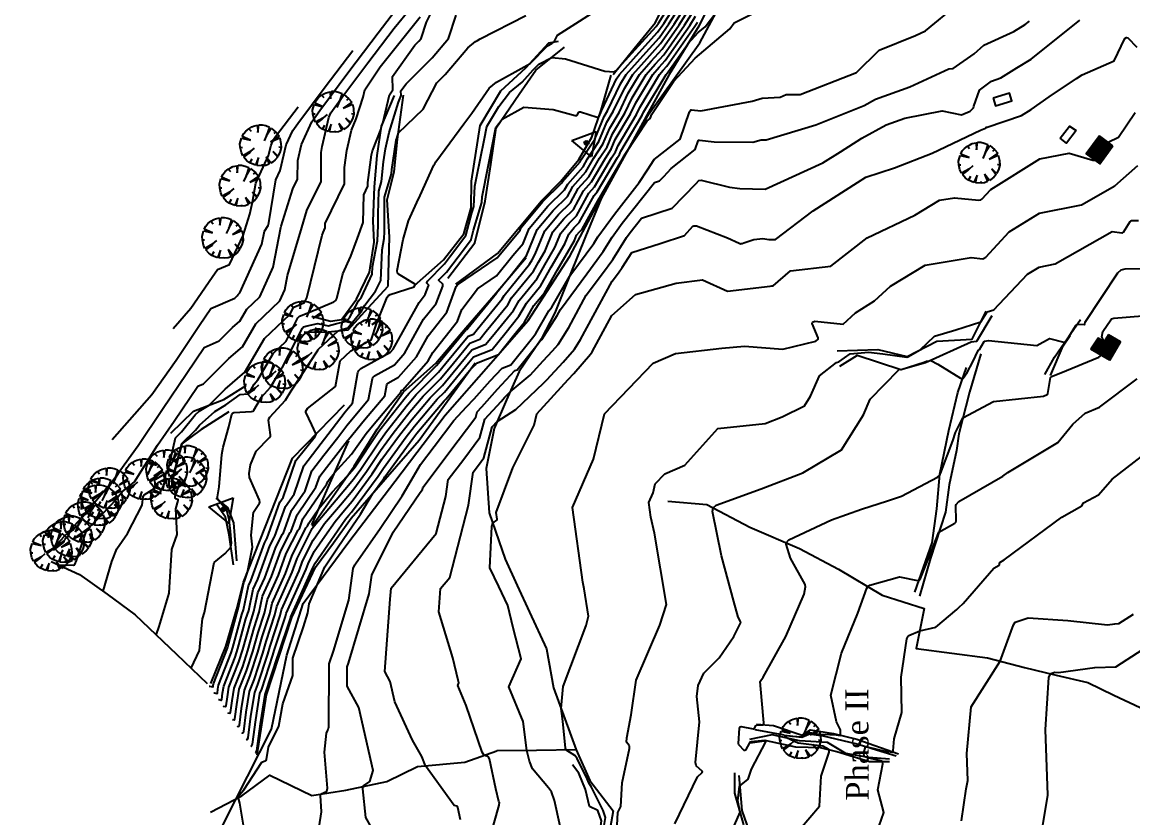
# Model space of a CAD drawing. Extents: x 15746 to 36625, y 87803 to 171760.
# Drawn here: x 19244.6 to 19730.7, y 88480.4 to 88828.5 of the extents above; entities that cross this region are included whole.
import ezdxf

# ---------------------------------------------------------------- set-up
doc = ezdxf.new("R2010")
doc.units = 0
doc.header["$LTSCALE"] = 5
doc.header["$MEASUREMENT"] = 0
doc.linetypes.add('A_CONTINUOUS_LINE', pattern=[0])
for name, color, linetype in [('BOUNDARY', 7, 'FENCELINE2'), ('CONTOUR', 254, 'Continuous'), ('EXISTING BUILDING', 21, 'Continuous'), ('RELIEF', 255, 'Continuous'), ('STREAM & RIVER FRONT', 161, 'Continuous'), ('SURVEY', 7, 'A_CONTINUOUS_LINE'), ('text', 7, 'Continuous'), ('TREES & VEGETN', 72, 'Continuous')]:
    doc.layers.add(name, color=color, linetype=linetype)
doc.styles.get("Standard").update_dxf_attribs({"font": 'TIMES.TTF', "height": 3})
doc.linetypes.add('FENCELINE2', pattern='A,0.25,-0.1,[132,ltypeshp.shx,S=0.1,R=0,X=-0.1,Y=0],-0.1,1', length=1.45)
pattern_1 = [(95.3223326, (76323.2345, 17837.62064), (-0.6223053866, -0.0579741825), [])]

# ---------------------------------------------------------------- blocks, each defined once
blk = doc.blocks.new('S076')
at = {"color": 0}
for p, q in [((-0.43, 0.25), (-0.37, 0.33)), ((-0.37, 0.33), (-0.25, 0.2)), ((-0.35, 0.36), (-0.29, 0.41)), ((-0.25, 0.2), (-0.35, 0.36)), ((-0.29, 0.41), (-0.21, 0.45)), ((-0.21, 0.45), (-0.12, 0.48)), ((-0.12, 0.48), (-0.04, 0.28)), ((-0.04, 0.28), (-0.07, 0.49)), ((-0.07, 0.49), (0.08, 0.49)), ((-0.04, 0.28), (0, 0.14)), ((0.07, 0.43), (0.08, 0.49)), ((0.08, 0.49), (0.2, 0.47)), ((0.2, 0.47), (0.13, 0.22)), ((0.13, 0.22), (0.24, 0.44)), ((0.24, 0.44), (0.32, 0.38)), ((0.32, 0.38), (0.35, 0.35)), ((0.35, 0.35), (0.42, 0.28)), ((0.42, 0.28), (0.37, 0.25)), ((0.42, 0.28), (0.47, 0.17)), ((-0.5, 0.04), (-0.48, 0.13)), ((-0.5, -0.04), (-0.5, 0.04)), ((-0.48, 0.13), (-0.45, 0.21)), ((-0.48, 0.13), (-0.4, 0.12)), ((-0.45, 0.21), (-0.43, 0.25)), ((0.49, 0.07), (0.33, 0.08)), ((0.33, 0.08), (0.5, 0.05)), ((0.47, 0.17), (0.49, 0.07)), ((0.5, 0.05), (0.5, -0.04)), ((-0.48, -0.12), (-0.5, -0.04)), ((-0.27, -0.06), (-0.48, -0.12)), ((-0.47, -0.16), (-0.27, -0.06)), ((-0.41, -0.29), (-0.47, -0.16)), ((-0.09, -0.26), (-0.17, -0.47)), ((-0.09, -0.26), (-0.07, -0.14)), ((-0.09, -0.32), (-0.09, -0.26)), ((0.24, -0.43), (0.15, -0.26)), ((0.15, -0.26), (0.21, -0.45)), ((0.47, -0.17), (0.28, -0.13)), ((0.28, -0.13), (0.45, -0.22)), ((0.45, -0.22), (0.41, -0.29)), ((0.48, -0.13), (0.47, -0.17)), ((0.5, -0.04), (0.48, -0.13)), ((-0.35, -0.35), (-0.41, -0.29)), ((-0.35, -0.35), (-0.31, -0.32)), ((-0.25, -0.43), (-0.35, -0.35)), ((-0.17, -0.47), (-0.25, -0.43)), ((-0.13, -0.48), (-0.09, -0.32)), ((-0.02, -0.5), (-0.13, -0.48)), ((0.07, -0.49), (-0.02, -0.5)), ((0.07, -0.49), (0.05, -0.38)), ((0.21, -0.45), (0.07, -0.49)), ((0.35, -0.35), (0.24, -0.43)), ((0.35, -0.35), (0.33, -0.32)), ((0.41, -0.29), (0.35, -0.35))]:
    blk.add_line(p, q, dxfattribs=at)
blk = doc.blocks.new('S022')
at = {"color": 0}
for p, q in [((-0.498, -0.286), (0.002, 0.584)), ((0.002, 0.584), (0.502, -0.286)), ((-0.078, 0.004), (0.062, 0.064)), ((-0.078, 0.004), (-0.068, 0.034)), ((-0.068, -0.026), (-0.078, 0.004)), ((0.082, 0.004), (-0.078, 0.004)), ((0.062, -0.056), (-0.078, 0.004)), ((-0.068, 0.034), (-0.058, 0.064)), ((0.002, 0.084), (-0.058, -0.056)), ((-0.058, 0.064), (-0.028, 0.074)), ((0.002, -0.076), (-0.058, 0.064)), ((-0.058, 0.064), (0.062, 0.064)), ((-0.058, -0.056), (-0.058, 0.064)), ((-0.058, 0.064), (0.082, 0.004)), ((0.082, 0.004), (-0.058, -0.056)), ((-0.028, 0.074), (0.002, 0.084)), ((0.002, 0.084), (0.032, 0.074)), ((0.002, -0.076), (0.002, 0.084)), ((0.062, -0.056), (0.002, 0.084)), ((0.062, 0.064), (0.002, -0.076)), ((0.032, 0.074), (0.062, 0.064)), ((0.062, 0.064), (0.072, 0.034)), ((0.062, 0.064), (0.062, -0.056)), ((0.072, 0.034), (0.082, 0.004)), ((0.082, 0.004), (0.072, -0.026)), ((0.502, -0.286), (-0.498, -0.286)), ((-0.058, -0.056), (-0.068, -0.026)), ((-0.028, -0.066), (-0.058, -0.056)), ((-0.058, -0.056), (0.062, -0.056)), ((0.002, -0.076), (-0.028, -0.066)), ((0.032, -0.066), (0.002, -0.076)), ((0.062, -0.056), (0.032, -0.066)), ((0.072, -0.026), (0.062, -0.056))]:
    blk.add_line(p, q, dxfattribs=at)

msp = doc.modelspace()

# ---------------------------------------------------------------- hatches: boundary and pattern name
at = {"layer": 'EXISTING BUILDING'}
h = msp.add_hatch(dxfattribs=at)
h.set_pattern_fill('ANSI31', color=256, scale=5, angle=50.32233, style=0)
h.set_pattern_definition(pattern_1)
h.paths.add_polyline_path([(19716.15, 88778.737), (19710.362, 88770.953), (19716.279, 88766.553), (19722.067, 88774.337)])
h = msp.add_hatch(dxfattribs=at)
h.set_pattern_fill('ANSI31', color=256, scale=5, angle=50.32233, style=0)
h.set_pattern_definition(pattern_1)
h.paths.add_polyline_path([(19720.101, 88691.77), (19718.228, 88688.637), (19715.524, 88690.254), (19712.438, 88685.501), (19720.658, 88680.6), (19725.421, 88688.588)])

# ---------------------------------------------------------------- linework, layer by layer
at = {"layer": 'BOUNDARY'}
msp.add_lwpolyline([(19318.49, 88449.409), (19337.936, 88488.114), (19353.662, 88519.134), (19360.508, 88551.513), (19367.537, 88574.106), (19387.643, 88601.111), (19407.693, 88627.485), (19429.801, 88656.62), (19449.683, 88679.344), (19466.095, 88697.928), (19484.341, 88726.138), (19499.233, 88754.034), (19519.088, 88788.514), (19541.157, 88819.48), (19558.481, 88851.551)], dxfattribs=at)
at = {"layer": 'CONTOUR', "color": 33}
for points in [[(19330.526, 88532.183), (19330.614, 88532.123), (19331.753, 88531.903), (19331.857, 88531.925), (19331.985, 88532.129), (19332.348, 88534.967), (19332.841, 88538.029), (19337.796, 88550.621), (19339.057, 88554.427), (19342.564, 88567.411), (19343.77, 88571.05), (19345.755, 88580.37), (19347.73, 88584.741), (19353.062, 88599.449), (19355.015, 88603.318), (19355.25, 88603.565), (19359.93, 88616.641), (19363.621, 88622.027), (19367.903, 88634.433), (19375.458, 88644.303), (19378.446, 88648.097), (19386.029, 88658.047), (19387.429, 88659.76), (19389.185, 88661.836), (19391.595, 88675.183), (19392.023, 88676.171), (19392.891, 88676.957), (19405.793, 88684.116), (19406.996, 88685.487), (19418.328, 88705.857), (19421.047, 88709.329), (19422.528, 88713.104), (19422.555, 88713.429), (19422.511, 88713.52), (19421.699, 88714.346), (19421.663, 88714.443), (19421.993, 88715.257), (19429.443, 88722.739), (19432.134, 88726.243), (19438.746, 88735.236), (19441.414, 88745.026), (19442.253, 88747.785), (19442.794, 88756.677), (19443.649, 88761.054), (19446.761, 88776.895), (19447.927, 88782.86), (19453.297, 88791.562), (19457.985, 88797.705), (19463.495, 88802.314), (19468.315, 88807.71), (19470.731, 88810.156), (19476.389, 88812.991), (19482.452, 88812.403), (19499.603, 88807.038), (19503.726, 88806.792), (19504.471, 88807.155), (19512.955, 88816.525), (19522.057, 88826.576), (19523.133, 88828.108), (19534.427, 88846.057)], [(19257.336, 88597.289), (19271.218, 88612.247), (19284.218, 88627.977), (19295.44, 88643.337), (19306.063, 88659.111), (19316.644, 88674.914), (19324.327, 88686.229), (19330.862, 88689.023), (19336.732, 88694.909), (19339.879, 88697.62), (19342.986, 88702.936), (19348.585, 88708.27), (19354.533, 88721.38), (19357.836, 88738.618), (19358.028, 88739.267), (19363.131, 88755.566), (19365.161, 88759.758), (19365.229, 88767.999), (19366.908, 88775.049), (19371.402, 88784.937), (19374.882, 88789.805), (19387.549, 88806.901), (19400.36, 88823.889), (19413.315, 88840.769)], [(19332.558, 88529.273), (19332.635, 88529.221), (19333.638, 88529.027), (19333.729, 88529.046), (19333.908, 88529.331), (19334.413, 88533.291), (19335.103, 88537.563), (19339.459, 88548.635), (19341.243, 88554.023), (19344.326, 88565.432), (19346.064, 88570.68), (19347.808, 88578.868), (19350.745, 88585.368), (19355.44, 88598.319), (19358.456, 88604.292), (19358.816, 88604.672), (19362.45, 88614.821), (19368.409, 88623.516), (19371.384, 88632.142), (19376.638, 88639.003), (19382.753, 88646.768), (19386.718, 88651.969), (19390.945, 88657.146), (19396.248, 88663.415), (19397.894, 88672.526), (19398.186, 88673.201), (19398.778, 88673.738), (19407.586, 88678.626), (19412.115, 88683.781), (19420.337, 88698.562), (19425.746, 88705.467), (19428.693, 88712.977), (19428.747, 88713.624), (19428.659, 88713.804), (19427.044, 88715.446), (19426.972, 88715.641), (19427.111, 88715.985), (19430.263, 88719.15), (19438.236, 88729.532), (19441.064, 88733.379), (19442.205, 88737.566), (19445.843, 88749.532), (19445.996, 88752.035), (19448.594, 88765.32), (19449.162, 88768.213), (19451.927, 88782.357), (19452.207, 88782.811), (19454.696, 88786.072), (19464.251, 88791.333), (19477.029, 88790.228), (19486.591, 88787.603), (19487.399, 88787.664), (19487.504, 88787.755), (19488.242, 88789.149), (19488.348, 88789.24), (19489.024, 88789.285), (19496.312, 88786.938), (19496.994, 88787.008), (19497.151, 88787.175), (19498.153, 88789.753), (19498.292, 88789.987), (19504.818, 88803.641), (19505.995, 88805.622), (19514.705, 88815.24), (19522.73, 88824.102), (19525.412, 88827.925), (19535.25, 88843.558)], [(19334.59, 88526.364), (19334.657, 88526.319), (19335.522, 88526.15), (19335.601, 88526.167), (19335.831, 88526.532), (19336.48, 88531.616), (19337.364, 88537.097), (19341.123, 88546.648), (19343.43, 88553.619), (19346.087, 88563.455), (19348.358, 88570.31), (19349.861, 88577.365), (19353.761, 88585.995), (19357.819, 88597.19), (19361.896, 88605.265), (19362.384, 88605.78), (19364.97, 88613.002), (19373.195, 88625.005), (19374.867, 88629.849), (19377.817, 88633.705), (19387.061, 88645.44), (19387.406, 88645.892), (19394.461, 88654.53), (19403.312, 88664.994), (19404.193, 88669.87), (19404.349, 88670.231), (19404.666, 88670.518), (19409.379, 88673.134), (19417.233, 88682.075), (19422.345, 88691.266), (19430.444, 88701.606), (19434.606, 88712.916), (19435.16, 88713.644), (19452.547, 88725.421), (19453.907, 88727.124), (19462.547, 88737.456), (19463.066, 88738.713), (19472.421, 88749.907), (19480.742, 88758.025), (19481.07, 88758.627), (19488.855, 88767.467), (19489.474, 88768.519), (19495.198, 88777.35), (19499.369, 88787.227), (19500.815, 88789.675), (19506.498, 88801.565), (19508.913, 88805.628), (19516.453, 88813.955), (19523.401, 88821.627), (19527.691, 88827.741), (19536.072, 88841.06)], [(19303.423, 88560.291), (19303.45, 88560.678), (19304.57, 88564.131), (19308.893, 88578.606), (19309.153, 88581.194), (19310.049, 88597.74), (19312.453, 88604.315), (19311.916, 88615.553), (19312.939, 88619.279), (19312.898, 88619.597), (19312.821, 88619.662), (19311.754, 88619.965), (19311.676, 88620.024), (19311.618, 88620.213), (19311.709, 88622.632), (19310.221, 88626.53), (19310.12, 88627.776), (19310.142, 88627.874), (19310.148, 88627.881), (19310.246, 88627.938), (19314.458, 88643.956), (19314.491, 88644.103), (19320.46, 88649.978), (19322.213, 88652.155), (19328.926, 88658.159), (19333.805, 88661.108), (19340.035, 88665.575), (19343.386, 88665.846), (19343.64, 88665.934), (19343.895, 88666.195), (19346.181, 88670.166), (19347.738, 88671.981), (19354.516, 88683.579), (19360.108, 88688.906), (19365.3, 88699.134), (19365.95, 88699.875), (19369.307, 88701.214), (19381.087, 88706.138), (19381.903, 88706.744), (19382.316, 88707.534), (19384.965, 88718.424), (19388.394, 88726.15), (19391.354, 88734.024), (19393.792, 88740.861), (19394.099, 88752.95), (19395.941, 88756.755), (19395.954, 88758.322), (19397.502, 88770.522), (19397.897, 88772.19), (19401.708, 88781.883), (19401.938, 88782.922), (19402.024, 88783.198), (19402.415, 88784.257), (19405.402, 88796.782), (19406.796, 88798.882), (19406.625, 88804.709), (19416.527, 88818.45), (19418.218, 88820.144), (19419.305, 88821.417), (19421.563, 88828.462), (19427.155, 88839.697)], [(19328.495, 88535.092), (19328.593, 88535.026), (19329.868, 88534.778), (19329.984, 88534.803), (19330.062, 88534.927), (19330.281, 88536.644), (19330.579, 88538.495), (19336.134, 88552.608), (19336.87, 88554.831), (19340.803, 88569.388), (19341.475, 88571.419), (19343.702, 88581.873), (19344.715, 88584.114), (19350.684, 88600.58), (19351.576, 88602.345), (19351.682, 88602.458), (19357.411, 88618.461), (19358.835, 88620.538), (19364.421, 88636.725), (19372.821, 88647.229), (19373.228, 88648.231), (19373.177, 88648.567), (19371.382, 88652.393), (19368.794, 88657.842), (19368.748, 88658.333), (19369.427, 88659.429), (19381.815, 88669.168), (19383.835, 88680.294), (19388.476, 88684.669), (19397.497, 88689.694), (19397.534, 88689.7), (19397.537, 88689.701), (19397.54, 88689.71), (19397.549, 88689.825), (19399.687, 88696.525), (19404.317, 88708.112), (19404.882, 88708.924), (19405.631, 88709.375), (19416.109, 88712.776), (19416.318, 88713.153), (19416.348, 88713.191), (19416.364, 88713.231), (19416.364, 88713.235), (19416.363, 88713.236), (19416.355, 88713.245), (19416.355, 88713.246), (19416.364, 88713.269), (19416.563, 88713.459), (19416.574, 88713.48), (19416.57, 88713.519), (19416.383, 88713.972), (19409.368, 88718.182), (19408.934, 88718.683), (19408.788, 88719.796), (19411.337, 88733.418), (19413.632, 88741.519), (19417.405, 88749.58), (19418.804, 88752.598), (19424.85, 88766.01), (19425.277, 88766.592), (19425.695, 88767.364), (19437.983, 88784.051), (19441.36, 88788.673), (19449.049, 88799.633), (19452.174, 88802.265), (19464.377, 88808.9), (19466.912, 88810.468), (19474.57, 88818.218), (19476.44, 88819.155), (19477.444, 88819.887), (19478.869, 88822.764), (19500.297, 88836.384)], [(19336.621, 88523.454), (19336.678, 88523.416), (19337.407, 88523.274), (19337.474, 88523.288), (19337.754, 88523.734), (19338.546, 88529.939), (19339.625, 88536.631), (19342.786, 88544.662), (19345.617, 88553.214), (19347.849, 88561.477), (19350.653, 88569.941), (19351.913, 88575.861), (19356.776, 88586.622), (19360.197, 88596.06), (19365.336, 88606.237), (19365.951, 88606.886), (19367.49, 88611.182), (19377.982, 88626.493), (19378.349, 88627.558), (19378.997, 88628.404), (19381.261, 88631.279), (19388.76, 88639.55), (19395.205, 88648.522), (19397.977, 88651.917), (19410.376, 88666.574), (19410.492, 88667.214), (19410.513, 88667.261), (19410.554, 88667.299), (19411.173, 88667.643), (19422.351, 88680.369), (19424.355, 88683.97), (19435.143, 88697.745), (19436.978, 88702.731), (19443.899, 88711.827), (19452.287, 88717.509), (19459.367, 88726.373), (19463.845, 88731.729), (19466.526, 88738.221), (19474.732, 88748.04), (19482.03, 88755.16), (19483.384, 88757.636), (19490.105, 88765.27), (19492.098, 88768.655), (19497.008, 88776.23), (19500.585, 88784.702), (19503.339, 88789.363), (19508.179, 88799.488), (19511.831, 88805.634), (19518.203, 88812.67), (19524.073, 88819.152), (19529.972, 88827.558), (19536.895, 88838.56)], [(19338.654, 88520.545), (19338.699, 88520.514), (19339.292, 88520.398), (19339.346, 88520.409), (19339.677, 88520.936), (19340.613, 88528.264), (19341.886, 88536.165), (19344.449, 88542.676), (19347.804, 88552.81), (19349.611, 88559.5), (19352.946, 88569.572), (19353.966, 88574.358), (19359.792, 88587.249), (19362.576, 88594.93), (19368.776, 88607.21), (19369.519, 88607.993), (19370.009, 88609.363), (19374.399, 88615.77), (19380.303, 88622.873), (19386.926, 88629.867), (19389.918, 88633.423), (19390.353, 88634.013), (19400.197, 88648.752), (19401.205, 88650.134), (19412.309, 88664.173), (19414.034, 88666.231), (19425.956, 88678.241), (19426.815, 88679.281), (19439.013, 88694.068), (19439.424, 88694.23), (19439.701, 88694.575), (19452.211, 88709.961), (19452.266, 88710.058), (19458.273, 88717.417), (19464.826, 88725.622), (19465.143, 88726.001), (19469.988, 88737.73), (19477.044, 88746.173), (19483.32, 88752.296), (19485.698, 88756.647), (19491.355, 88763.071), (19494.721, 88768.792), (19498.817, 88775.11), (19501.8, 88782.176), (19505.864, 88789.051), (19509.859, 88797.412), (19514.749, 88805.64), (19519.951, 88811.385), (19524.744, 88816.677), (19532.251, 88827.375), (19537.716, 88836.061)], [(19346.78, 88508.906), (19346.784, 88508.904), (19346.831, 88508.895), (19346.835, 88508.896), (19347.367, 88509.745), (19348.877, 88521.56), (19350.931, 88534.302), (19351.1, 88534.73), (19356.55, 88551.192), (19356.658, 88551.59), (19362.124, 88568.094), (19362.178, 88568.347), (19371.852, 88589.758), (19372.089, 88590.41), (19372.821, 88591.858), (19379.634, 88601.658), (19386.116, 88610.982), (19387.606, 88612.753), (19388.795, 88614.166), (19400.353, 88629.856), (19402.723, 88633.404), (19412.708, 88647.086), (19416.387, 88651.738), (19426.241, 88663.49), (19429.393, 88666.665), (19439.922, 88679.405), (19442.15, 88682.106), (19450.327, 88685.322), (19455.836, 88692.185), (19462.055, 88699.834), (19465.339, 88705.594), (19471.581, 88713.242), (19476.198, 88721.278), (19482.065, 88731.489), (19483.832, 88735.766), (19486.289, 88738.706), (19488.475, 88740.839), (19494.954, 88752.688), (19496.356, 88754.279), (19505.215, 88769.338), (19506.052, 88770.629), (19506.663, 88772.075), (19515.958, 88787.803), (19516.581, 88789.107), (19526.421, 88805.665), (19526.946, 88806.246), (19527.43, 88806.779), (19536.142, 88819.194), (19540.467, 88823.919), (19543.493, 88826.465), (19552.503, 88838.142)], [(19373.349, 88467.986), (19375.689, 88483.037), (19375.127, 88490.197), (19375.264, 88490.763), (19375.43, 88490.915), (19377.791, 88491.916), (19377.956, 88492.069), (19378.258, 88493.323), (19376.952, 88509.18), (19377.855, 88517.483), (19378.46, 88518.711), (19378.557, 88519.249), (19378.794, 88519.929), (19378.925, 88547.735), (19380.83, 88553.313), (19387.553, 88575.608), (19389.535, 88589.419), (19390.25, 88591.092), (19390.85, 88591.98), (19391.491, 88592.93), (19401.299, 88606.989), (19410.894, 88621.194), (19413.865, 88626.228), (19418.994, 88634.914), (19424.971, 88642.802), (19433.533, 88654.223), (19439.154, 88660.188), (19442.512, 88663.752), (19449.472, 88671.637), (19454.687, 88677.14), (19458.504, 88678.642), (19467.938, 88690.394), (19469.437, 88692.239), (19475.143, 88702.247), (19476.428, 88703.82), (19484.106, 88717.182), (19484.752, 88718.059), (19494.814, 88731.699), (19496.637, 88734.589), (19503.811, 88744.554), (19514.655, 88758.328), (19518.323, 88763.867), (19521.296, 88768.356), (19532.631, 88777.356), (19536.667, 88789.326), (19537.317, 88790.131), (19537.636, 88790.207), (19541.604, 88789.731), (19564.114, 88793.945), (19568.536, 88795.209), (19576.433, 88795.627), (19578.958, 88796.814), (19585.182, 88796.813), (19609.877, 88806.469), (19619.795, 88816.221), (19635.672, 88822.716), (19639.968, 88824.773), (19653.865, 88836.103)], [(19260.099, 88590.895), (19260.331, 88591.132), (19267.038, 88590.955), (19267.558, 88591.108), (19267.656, 88591.222), (19268.368, 88592.926), (19272.563, 88605.589), (19274.183, 88607.636), (19276.209, 88609.754), (19286.062, 88619.889), (19286.826, 88621.17), (19288.391, 88622.94), (19293.702, 88627.414), (19303.814, 88643.401), (19311.066, 88653.896), (19321.478, 88669.231), (19324.031, 88670.323), (19335.07, 88681.39), (19340.986, 88686.487), (19346.829, 88696.483), (19357.359, 88706.514), (19359.546, 88711.335), (19360.761, 88717.674), (19366.957, 88738.669), (19369.268, 88746.05), (19375.421, 88758.756), (19375.526, 88771.52), (19375.859, 88774.14), (19378.838, 88786.75), (19379.768, 88788.799), (19384.546, 88795.479), (19395.877, 88810.743), (19407.437, 88825.835), (19414.844, 88834.97)], [(19318.536, 88545.929), (19322.283, 88553.549), (19323.265, 88564.68), (19323.462, 88567.487), (19324.348, 88570.219), (19327.689, 88587.554), (19328.6, 88592.099), (19333.433, 88595.967), (19335.983, 88598.757), (19336.23, 88600.518), (19335.805, 88605.776), (19335.214, 88610.757), (19334.202, 88614.81), (19334.085, 88615.918), (19334.052, 88616.001), (19333.97, 88616.069), (19332.757, 88616.6), (19330.204, 88619.609), (19330.101, 88620.793), (19330.802, 88625.223), (19332.001, 88639.337), (19332.582, 88642.501), (19335.118, 88651.39), (19336.437, 88657.056), (19336.687, 88657.457), (19337.312, 88657.725), (19345.023, 88658.134), (19345.653, 88658.351), (19346.019, 88658.726), (19349.294, 88664.413), (19353.235, 88668.795), (19358.103, 88676.769), (19358.252, 88676.942), (19358.36, 88677.127), (19358.449, 88677.212), (19367.301, 88694.651), (19367.747, 88695.158), (19369.32, 88695.699), (19374.059, 88696.645), (19378.5, 88695.594), (19381.703, 88696.583), (19386.624, 88697.731), (19388.05, 88699.469), (19391.845, 88706.635), (19393.061, 88708.193), (19397.797, 88718.23), (19397.945, 88721.416), (19400.137, 88732.762), (19400.372, 88739.496), (19400.355, 88744.686), (19400.677, 88754.554), (19401.911, 88758.827), (19402.783, 88767.457), (19403.628, 88773.04), (19405.23, 88780.266), (19409.348, 88793.472), (19410.458, 88796.482), (19410.402, 88798.404), (19412.673, 88801.554), (19423.993, 88812.892), (19431.261, 88821.409), (19434.511, 88831.553)], [(19326.462, 88538.002), (19326.571, 88537.928), (19327.983, 88537.654), (19328.112, 88537.682), (19328.139, 88537.724), (19328.215, 88538.319), (19328.318, 88538.961), (19334.471, 88554.595), (19334.683, 88555.236), (19339.04, 88571.365), (19339.181, 88571.789), (19341.649, 88583.377), (19341.699, 88583.487), (19343.294, 88587.886), (19345.452, 88598.801), (19344.88, 88604.111), (19345.862, 88614.176), (19348.503, 88618.094), (19348.626, 88618.451), (19348.494, 88619.307), (19344.124, 88629.226), (19343.971, 88630.961), (19344.577, 88634.784), (19347.035, 88640.849), (19352.922, 88646.771), (19353.269, 88647.336), (19353.335, 88647.894), (19352.469, 88654.364), (19352.531, 88654.921), (19352.937, 88655.623), (19359.9, 88663.115), (19362.352, 88667.132), (19374.089, 88685.182), (19374.147, 88685.23), (19374.154, 88685.27), (19374.292, 88685.4), (19382.871, 88693.458), (19386.116, 88694.46), (19387.151, 88694.702), (19393.133, 88701.992), (19394.521, 88704.611), (19399.304, 88710.739), (19401.529, 88715.455), (19402.154, 88728.837), (19403.115, 88733.813), (19403.218, 88736.766), (19403.176, 88749.082), (19403.268, 88751.888), (19406.215, 88762.093), (19406.409, 88764.016), (19408.354, 88776.85), (19408.522, 88777.609), (19409.285, 88780.055), (19420.162, 88790.44), (19426.108, 88801.975), (19429.766, 88805.639), (19439.709, 88817.29), (19443.01, 88820.07), (19443.859, 88820.532), (19445.017, 88821.248), (19465.072, 88831.432)], [(19344.149, 88461.37), (19339.873, 88486.834), (19339.447, 88488.464), (19339.383, 88488.582), (19339.333, 88488.62), (19338.651, 88488.871), (19338.607, 88488.923), (19338.695, 88489.298), (19341.664, 88492.598), (19349.483, 88504.694), (19351.298, 88505.404), (19351.422, 88505.498), (19351.602, 88505.898), (19352.422, 88511.314), (19356.913, 88520.441), (19358.699, 88530.228), (19363.003, 88542.614), (19363.039, 88550.178), (19367.725, 88563.899), (19369.606, 88570.136), (19370.16, 88573.999), (19377.104, 88590.254), (19382.933, 88598.889), (19389.159, 88608.113), (19392.699, 88613.267), (19397.937, 88622.143), (19402.854, 88628.817), (19403.355, 88629.566), (19415.583, 88646.324), (19417.406, 88648.629), (19429.293, 88662.804), (19430.252, 88663.771), (19440.465, 88676.128), (19442.833, 88678.641), (19443.185, 88679.04), (19443.447, 88679.317), (19453.053, 88683.095), (19459.87, 88691.588), (19464.515, 88697.302), (19468.606, 88704.478), (19473.197, 88710.101), (19478.991, 88720.185), (19486.352, 88732.998), (19487.293, 88735.274), (19488.6, 88736.839), (19489.764, 88737.974), (19497.268, 88751.698), (19497.606, 88752.082), (19507.838, 88769.474), (19507.861, 88769.51), (19507.879, 88769.55), (19508.879, 88771.244), (19518.224, 88785.353), (19519.533, 88786.392), (19520.202, 88788.215), (19529.821, 88802.634), (19539.121, 88812.796), (19554.307, 88825.571), (19556.289, 88828.14), (19564.785, 88832.473)], [(19340.685, 88517.635), (19340.721, 88517.612), (19341.177, 88517.522), (19341.218, 88517.531), (19341.6, 88518.138), (19342.678, 88526.588), (19344.147, 88535.699), (19346.112, 88540.689), (19349.991, 88552.406), (19351.372, 88557.522), (19355.241, 88569.202), (19356.019, 88572.855), (19362.806, 88587.876), (19364.954, 88593.799), (19371.593, 88606.949), (19372.03, 88607.577), (19372.446, 88608.175), (19382.006, 88619.539), (19389.637, 88628.608), (19392.852, 88632.974), (19400.828, 88644.915), (19404.08, 88649.372), (19413.329, 88661.065), (19417.086, 88665.545), (19426.815, 88675.346), (19430.091, 88679.312), (19439.797, 88691.077), (19442.15, 88692.003), (19443.735, 88693.977), (19454.672, 88707.43), (19455.534, 88708.942), (19466.734, 88722.664), (19467.821, 88724.556), (19469.203, 88726.96), (19473.449, 88737.239), (19479.355, 88744.306), (19484.608, 88749.432), (19488.012, 88755.656), (19492.605, 88760.874), (19497.344, 88768.928), (19500.625, 88773.991), (19503.016, 88779.651), (19508.387, 88788.739), (19511.539, 88795.335), (19517.667, 88805.646), (19521.7, 88810.1), (19525.415, 88814.203), (19534.53, 88827.193), (19538.539, 88833.563)], [(19342.716, 88514.725), (19342.741, 88514.709), (19343.062, 88514.646), (19343.091, 88514.652), (19343.523, 88515.341), (19344.744, 88524.912), (19346.408, 88535.233), (19347.774, 88538.703), (19352.177, 88552.001), (19353.134, 88555.545), (19357.535, 88568.832), (19358.072, 88571.352), (19365.822, 88588.503), (19367.332, 88592.669), (19372.003, 88601.919), (19374.565, 88605.604), (19377.002, 88609.111), (19383.873, 88617.277), (19389.356, 88623.795), (19395.352, 88631.934), (19401.46, 88641.078), (19406.956, 88648.61), (19414.348, 88657.956), (19420.138, 88664.86), (19427.675, 88672.453), (19433.369, 88679.342), (19440.581, 88688.087), (19444.876, 88689.776), (19447.769, 88693.38), (19457.133, 88704.897), (19458.802, 88707.826), (19468.35, 88719.523), (19470.614, 88723.463), (19473.49, 88728.47), (19476.909, 88736.748), (19481.666, 88742.44), (19485.897, 88746.567), (19490.326, 88754.668), (19493.855, 88758.675), (19499.968, 88769.065), (19502.435, 88772.87), (19504.231, 88777.125), (19510.911, 88788.427), (19513.22, 88793.259), (19520.585, 88805.652), (19523.449, 88808.815), (19526.087, 88811.729), (19536.81, 88827.009), (19539.362, 88831.064)], [(19279.921, 88579.377), (19280.06, 88579.517), (19283.871, 88592.549), (19286.075, 88598.13), (19290.735, 88604.817), (19297.161, 88617.143), (19297.622, 88621.01), (19297.726, 88621.301), (19298.046, 88621.641), (19302.625, 88624.566), (19302.931, 88624.924), (19302.979, 88625.167), (19302.681, 88628.004), (19302.733, 88628.247), (19303.063, 88628.6), (19308.256, 88631.611), (19308.992, 88634.412), (19311.729, 88646.68), (19314.283, 88649.195), (19320.327, 88656.7), (19322.1, 88658.286), (19326.496, 88660.941), (19333.407, 88667.871), (19342.095, 88675.355), (19350.673, 88690.031), (19361.768, 88700.6), (19363.299, 88703.617), (19363.49, 88703.836), (19364.481, 88704.231), (19367.955, 88705.683), (19368.196, 88705.862), (19369.236, 88707.852), (19375.908, 88735.27), (19376.413, 88736.407), (19376.848, 88737.565), (19377.206, 88738.571), (19377.251, 88740.348), (19385.681, 88757.756), (19385.741, 88764.921), (19386.681, 88772.331), (19388.789, 88781.256), (19390.764, 88786.278), (19393.793, 88795.663), (19394.557, 88798.867), (19401.239, 88808.938), (19403.657, 88811.92), (19418.805, 88830.88)], [(19344.748, 88511.816), (19344.763, 88511.806), (19344.947, 88511.77), (19344.963, 88511.774), (19345.446, 88512.543), (19346.811, 88523.236), (19348.669, 88534.767), (19349.437, 88536.716), (19354.363, 88551.596), (19354.896, 88553.567), (19359.83, 88568.462), (19360.125, 88569.849), (19368.837, 88589.13), (19369.711, 88591.539), (19372.411, 88596.889), (19377.099, 88603.631), (19381.559, 88610.046), (19385.739, 88615.014), (19389.076, 88618.981), (19397.853, 88630.895), (19402.092, 88637.241), (19409.832, 88647.848), (19415.368, 88654.847), (19423.189, 88664.175), (19428.534, 88669.559), (19436.645, 88679.373), (19441.365, 88685.096), (19447.602, 88687.55), (19451.803, 88692.783), (19459.594, 88702.366), (19462.071, 88706.71), (19469.965, 88716.382), (19473.406, 88722.371), (19477.777, 88729.979), (19480.371, 88736.256), (19483.977, 88740.573), (19487.186, 88743.703), (19492.639, 88753.677), (19495.105, 88756.478), (19502.591, 88769.201), (19504.244, 88771.75), (19505.447, 88774.6), (19513.434, 88788.115), (19514.9, 88791.183), (19523.503, 88805.659), (19525.197, 88807.53), (19526.759, 88809.254), (19539.089, 88826.826), (19540.184, 88828.565)], [(19399.952, 88471.802), (19394.973, 88480.556), (19393.744, 88493.109), (19393.91, 88494.103), (19394.072, 88494.314), (19396.708, 88496.34), (19398.271, 88501.087), (19391.911, 88528.643), (19386.828, 88537.967), (19386.868, 88546.515), (19387.383, 88548.02), (19396.527, 88578.344), (19397.712, 88586.605), (19407.017, 88605.419), (19418.821, 88622.775), (19419.837, 88624.005), (19420.035, 88624.774), (19420.084, 88625.12), (19431.42, 88640.077), (19443.136, 88655.705), (19443.75, 88657.992), (19445.826, 88660.242), (19452.615, 88667.937), (19460.307, 88676.051), (19461.231, 88676.415), (19470.552, 88688.028), (19471.823, 88689.402), (19472.001, 88689.594), (19472.114, 88689.723), (19478.821, 88700.2), (19480.207, 88702.767), (19491.691, 88718.335), (19498.97, 88728.202), (19502.906, 88734.444), (19507.263, 88740.495), (19521.351, 88758.389), (19523.633, 88759.141), (19525.425, 88760.968), (19528.665, 88764.488), (19539.18, 88772.837), (19540.434, 88776.557), (19540.637, 88776.808), (19541.147, 88776.93), (19547.502, 88776.167), (19564.416, 88775.935), (19568.009, 88776.963), (19570.289, 88777.083), (19591.945, 88783.584), (19613.095, 88791.975), (19618.167, 88794.758), (19633.187, 88800.175), (19650.237, 88808.032), (19652.123, 88808.251), (19661.247, 88814.708), (19665.588, 88818.479), (19678.697, 88824.493), (19683.583, 88827.477), (19685.499, 88829.013)], [(19436.46, 88479.545), (19435.308, 88484.96), (19435.101, 88485.352), (19435.01, 88485.412), (19433.704, 88485.816), (19421.087, 88503.14), (19419.539, 88507.246), (19415.522, 88514.391), (19407.767, 88531.095), (19405.714, 88539.995), (19403.273, 88544.473), (19405.733, 88576.056), (19406.117, 88580.934), (19425.807, 88604.773), (19430.005, 88621.012), (19431.041, 88628.343), (19437.869, 88637.352), (19444.926, 88646.766), (19447.066, 88654.738), (19454.299, 88662.581), (19455.76, 88664.236), (19458.193, 88666.803), (19466.916, 88674.128), (19472.656, 88680.338), (19476.688, 88684.655), (19479.217, 88687.544), (19483.93, 88694.905), (19491.539, 88708.997), (19498.631, 88718.611), (19503.126, 88724.705), (19509.176, 88734.297), (19510.715, 88736.434), (19515.692, 88742.757), (19529.058, 88747.164), (19539.558, 88757.865), (19540.726, 88759.19), (19540.846, 88759.266), (19541.862, 88759.311), (19554.171, 88756.321), (19558.764, 88755.7), (19569.774, 88755.444), (19595.043, 88766.911), (19602.754, 88771.791), (19612.185, 88777.812), (19622.741, 88783.6), (19630.983, 88786.573), (19647.316, 88789.695), (19655.707, 88787.996), (19659.609, 88789.603), (19660.982, 88790.988), (19661.156, 88791.823), (19663.682, 88798.766), (19668.832, 88802.709), (19672.965, 88804.192), (19679.974, 88808.49), (19686.259, 88812.329), (19707.589, 88829.431)], [(19449.08, 88470.416), (19453.413, 88485.885), (19453.466, 88487.16), (19453.455, 88487.187), (19453.241, 88487.485), (19451.93, 88493.098), (19449.101, 88506.208), (19448.592, 88507.156), (19448.478, 88507.228), (19446.975, 88507.624), (19446.859, 88507.692), (19445.919, 88509.125), (19438.902, 88529.457), (19435.25, 88538.235), (19435.745, 88539.376), (19435.42, 88540.654), (19433.042, 88550.431), (19426.949, 88570.451), (19427.755, 88580.673), (19431.776, 88585.542), (19439.974, 88617.25), (19441.997, 88631.565), (19444.317, 88634.627), (19446.715, 88637.826), (19450.382, 88651.484), (19452.452, 88653.728), (19460.751, 88658.99), (19472.794, 88670.495), (19474.183, 88672.015), (19481.376, 88679.716), (19486.321, 88685.364), (19489.038, 88689.608), (19502.869, 88715.227), (19505.57, 88718.888), (19507.282, 88721.208), (19511.428, 88727.78), (19523.923, 88731.704), (19534.482, 88735.187), (19538.23, 88739.184), (19538.617, 88739.4), (19539.792, 88739.328), (19553.374, 88734.076), (19558.409, 88731.822), (19558.972, 88731.568), (19559.282, 88731.605), (19559.742, 88731.657), (19560.483, 88731.969), (19564.82, 88733.353), (19568.832, 88733.78), (19571.493, 88733.363), (19574.296, 88733.447), (19590.789, 88746.01), (19610.23, 88758.317), (19613.871, 88760.642), (19626.393, 88764.805), (19642.888, 88771.178), (19664.013, 88781.239), (19666.301, 88782.181), (19666.62, 88782.503), (19666.95, 88782.605), (19682.004, 88787.706), (19686.321, 88790.319), (19694.119, 88795.838), (19706.139, 88803.858), (19708.525, 88805.495), (19722.592, 88811.614), (19727.267, 88821.304), (19728.018, 88821.851), (19728.531, 88821.703), (19732.464, 88817.548)], [(19283.985, 88645.885), (19301.316, 88665.67), (19312.002, 88680.641), (19322.222, 88695.932), (19327.176, 88703.228), (19337.692, 88707.724), (19338.395, 88708.428), (19338.771, 88708.752), (19339.143, 88709.388), (19339.813, 88710.026), (19349.52, 88731.425), (19350.597, 88737.039), (19352.245, 88739.553), (19352.527, 88740.752), (19355.646, 88759.506), (19357.523, 88763.568), (19360.215, 88774.872), (19363.035, 88781.076), (19365.219, 88784.13), (19377.175, 88800.195), (19389.333, 88816.108)], [(19310.633, 88694.481), (19318.415, 88703.364), (19327.801, 88716.951), (19330.024, 88720.226), (19335.391, 88722.52), (19341.267, 88735.22), (19344.249, 88744.535), (19345.48, 88749.77), (19346.854, 88758.038), (19352.429, 88770.103), (19353.522, 88774.694), (19354.668, 88777.214), (19355.555, 88778.456), (19365.352, 88791.446)], [(19480.022, 88476.714), (19477.636, 88488.003), (19476.346, 88491.714), (19474.922, 88493.496), (19468.043, 88501.844), (19466.624, 88505.119), (19465.54, 88509.788), (19463.961, 88522.59), (19457.656, 88537.74), (19462.948, 88549.923), (19459.476, 88563.565), (19457.112, 88573.285), (19453.202, 88581.583), (19449.341, 88589.779), (19450.232, 88607.88), (19450.617, 88609.264), (19450.73, 88609.402), (19452.394, 88610.647), (19452.501, 88610.792), (19452.53, 88611.034), (19452.062, 88614.027), (19459.406, 88633.521), (19468.681, 88652.173), (19469.863, 88657.114), (19483.651, 88672.193), (19486.064, 88674.776), (19493.425, 88683.186), (19494.146, 88684.313), (19502.698, 88700.152), (19513.095, 88709.353), (19530.937, 88714.278), (19542.439, 88715.736), (19553.353, 88710.802), (19571.963, 88713.049), (19572.673, 88713.128), (19573.378, 88713.147), (19580.926, 88719.757), (19598.56, 88721.742), (19614.529, 88734.152), (19635.349, 88744.12), (19646.076, 88750.601), (19652.721, 88751.714), (19663.404, 88750.678), (19664.248, 88750.799), (19664.632, 88751.054), (19668.559, 88755.302), (19690.045, 88768.675), (19702.9, 88771.157), (19713.25, 88768.124), (19714.124, 88768.156), (19714.339, 88768.314), (19716.233, 88770.995), (19719.911, 88775.941), (19724.485, 88778.156), (19731.853, 88788.994)], [(19499.27, 88476.173), (19499.93, 88480.523), (19498.931, 88483.537), (19493.835, 88493.783), (19492.604, 88495.695), (19491.903, 88497.453), (19487.554, 88506.385), (19486.574, 88507.675), (19483.002, 88509.774), (19482.766, 88510.005), (19482.446, 88510.887), (19481.212, 88522.616), (19480.526, 88528.182), (19481.42, 88537.812), (19491.536, 88564.587), (19492.534, 88568.57), (19490.612, 88580.544), (19489.945, 88583.487), (19485.507, 88616.209), (19494.728, 88637.374), (19499.451, 88657.113), (19520.849, 88679.29), (19530.592, 88683.605), (19550.817, 88685.827), (19560.755, 88686.733), (19577.603, 88685.404), (19592.039, 88688.994), (19593.015, 88689.781), (19593.07, 88690.397), (19590.464, 88696.667), (19590.577, 88697.302), (19591.576, 88697.747), (19603.957, 88696.368), (19609.425, 88701.349), (19617.614, 88706.622), (19624.744, 88713.023), (19639.792, 88722.114), (19659.998, 88725.496), (19665.044, 88725.008), (19665.443, 88725.065), (19666.437, 88725.724), (19676.618, 88736.74), (19689.903, 88745.009), (19708.285, 88748.557), (19722.844, 88756.867), (19732.977, 88765.749)], [(19504.73, 88471.635), (19505.288, 88482.718), (19506.574, 88485.3), (19507.157, 88495.724), (19510.413, 88510.644), (19510.405, 88511.854), (19510.343, 88511.995), (19509.185, 88513.556), (19509.268, 88515.335), (19511.11, 88525.411), (19513.354, 88540.588), (19523.658, 88564.62), (19526.692, 88573.73), (19521.408, 88604.971), (19519.83, 88611.922), (19518.953, 88618.391), (19520.776, 88622.575), (19521.709, 88626.477), (19525.94, 88630.861), (19534.663, 88634.724), (19549.162, 88650.71), (19569.884, 88652.96), (19577.214, 88655.875), (19587.008, 88660.593), (19589.69, 88664.889), (19593.58, 88673.83), (19601.033, 88679.649), (19602.053, 88679.833), (19607.018, 88683.43), (19615.059, 88684.152), (19621.281, 88683.407), (19631.86, 88681.95), (19632.343, 88682.1), (19637.646, 88685.131), (19643.999, 88691.097), (19653.214, 88693.92), (19664.221, 88697.425), (19666.94, 88701.696), (19669.863, 88702.701), (19684.677, 88718.178), (19689.762, 88721.342), (19696.797, 88722.701), (19721.753, 88736.944), (19725.933, 88736.291), (19726.27, 88736.34), (19726.641, 88736.647), (19729.572, 88741.325), (19729.925, 88741.646), (19730.175, 88741.718), (19733.198, 88741.75)], [(19530.266, 88477.81), (19540.198, 88498.273), (19542.261, 88500.279), (19542.35, 88500.504), (19542.232, 88500.783), (19539.74, 88503.012), (19539.585, 88503.254), (19539.39, 88504.659), (19541.113, 88522.439), (19539.852, 88533.481), (19540.553, 88538.222), (19542.92, 88543.743), (19549.643, 88550.343), (19556.081, 88559.657), (19559.008, 88565.607), (19559.117, 88566.124), (19559.074, 88566.29), (19558.039, 88568.177), (19556.126, 88575.076), (19550.734, 88594.962), (19546.83, 88614.447), (19547.107, 88616.059), (19548.402, 88617.192), (19568.036, 88624.38), (19586.336, 88631.362), (19603.202, 88641.321), (19612.83, 88656.746), (19615.813, 88663.603), (19628.273, 88676.403), (19628.459, 88676.599), (19628.477, 88676.611), (19628.519, 88676.615), (19629.04, 88676.543), (19629.328, 88676.504), (19639.49, 88679.684), (19640.412, 88680.211), (19642.345, 88680.542), (19645.474, 88678.86), (19655.392, 88672.8), (19656.345, 88672.651), (19656.554, 88672.785), (19658.254, 88675.241), (19660.661, 88679.911), (19663.032, 88684.844), (19663.588, 88685.329), (19665.66, 88688.755), (19665.9, 88688.971), (19667.584, 88689.292), (19688.755, 88687.057), (19694.256, 88690.031), (19700.496, 88688.517), (19701.014, 88688.558), (19701.57, 88688.995), (19705.883, 88695.796), (19706.402, 88696.258), (19706.642, 88696.321), (19709.516, 88696.252), (19709.755, 88696.344), (19709.79, 88696.406), (19709.921, 88697.262), (19724.172, 88718.775), (19725.693, 88720.158), (19727.401, 88720.648), (19747.993, 88720.867)], [(19556.44, 88477.154), (19558.859, 88482.864), (19557.841, 88487.823), (19558.66, 88494.173), (19562.395, 88497.285), (19563.779, 88501.609), (19570.089, 88513.682), (19570.152, 88514.026), (19570.143, 88514.055), (19569.621, 88514.255), (19563.663, 88513.625), (19563.171, 88513.464), (19562.943, 88513.238), (19561.161, 88509.966), (19560.868, 88509.781), (19560.592, 88509.876), (19558.424, 88512.128), (19558.279, 88512.355), (19558.199, 88512.93), (19558.614, 88519.664), (19558.904, 88520.21), (19559.375, 88520.338), (19564.595, 88519.247), (19565.058, 88519.324), (19565.148, 88519.413), (19565.747, 88520.707), (19565.829, 88520.799), (19566.053, 88520.883), (19568.815, 88521.044), (19569.035, 88521.163), (19569.286, 88521.94), (19568.298, 88531.658), (19567.637, 88539.987), (19569.003, 88541.963), (19578.834, 88559.668), (19586.859, 88578.262), (19587.526, 88581.415), (19587.264, 88582.429), (19580.949, 88593.946), (19579.033, 88600.181), (19579.072, 88600.717), (19580.236, 88601.943), (19598.8, 88610.698), (19611.997, 88615.398), (19623.355, 88619.137), (19629.438, 88621.144), (19645.229, 88629.376), (19646.295, 88630.308), (19646.307, 88630.336), (19646.375, 88630.723), (19646.505, 88631.005), (19651.988, 88645.363), (19653.134, 88648.943), (19654.564, 88651.816), (19656.396, 88655.326), (19669.838, 88662.557), (19691.614, 88664.83), (19693.228, 88665.591), (19693.505, 88666.09), (19694.694, 88672.995), (19695.156, 88673.411), (19699.28, 88675.1), (19715.886, 88681.905), (19717.032, 88682.763), (19717.22, 88683.145), (19718.308, 88688.373), (19718.463, 88688.611), (19718.465, 88688.636), (19718.451, 88688.647), (19718.272, 88688.678), (19718.257, 88688.685), (19718.148, 88688.822), (19717.212, 88690.813), (19717.628, 88693.104), (19721.092, 88698.333), (19721.461, 88698.67), (19722.507, 88698.97), (19735.068, 88699.949)], [(19580.882, 88470.563), (19593.54, 88485.501), (19594.375, 88498.671), (19597.822, 88509.175), (19597.788, 88510.08), (19597.632, 88510.268), (19595.05, 88511.749), (19590.053, 88512.389), (19584.314, 88513.107), (19579.118, 88515.374), (19578.618, 88516.345), (19578.628, 88516.443), (19578.696, 88516.472), (19579.509, 88516.332), (19581.566, 88516.17), (19585.949, 88515.765), (19587.073, 88516.709), (19589.245, 88517.751), (19593.337, 88517.049), (19598.148, 88516.829), (19600.855, 88516.714), (19602.585, 88516.464), (19602.726, 88516.508), (19602.807, 88516.674), (19602.824, 88518.861), (19600.997, 88522.326), (19598.591, 88534.04), (19603.229, 88552.412), (19610.378, 88569.959), (19614.271, 88580.805), (19614.781, 88581.568), (19615.711, 88582.106), (19628.677, 88585.816), (19636.526, 88584.223), (19637.175, 88584.329), (19637.867, 88585.087), (19642.481, 88596.704), (19645.915, 88605.403), (19652.839, 88609.262), (19653.289, 88609.712), (19653.446, 88610.272), (19653.261, 88616.968), (19653.416, 88617.528), (19654.656, 88618.798), (19673.832, 88629.887), (19676.013, 88631.501), (19697.923, 88644.659), (19704.566, 88652.638), (19709.841, 88657.386), (19716.23, 88660.002), (19732.624, 88672.419)], [(19618.754, 88473.988), (19621.771, 88482.777), (19619.106, 88492.558), (19621.259, 88503.983), (19621.118, 88504.92), (19621.057, 88504.983), (19620.091, 88505.466), (19615.233, 88506.45), (19613.401, 88507.004), (19613.273, 88507.091), (19613.215, 88507.224), (19613.024, 88509.006), (19613.717, 88511.244), (19613.841, 88511.393), (19614.455, 88511.486), (19621.715, 88509.679), (19625.355, 88509.176), (19625.651, 88509.262), (19625.869, 88509.656), (19626.321, 88515), (19629.692, 88526.442), (19629.287, 88541.969), (19631.876, 88558.694), (19632.423, 88559.931), (19632.745, 88560.185), (19637.464, 88562.204), (19644.474, 88563.865), (19653.786, 88571.47), (19654.558, 88572.449), (19656.548, 88574.136), (19669.854, 88589.675), (19672.197, 88590.981), (19672.349, 88591.133), (19672.366, 88591.192), (19672.347, 88591.897), (19672.363, 88591.956), (19672.494, 88592.089), (19674.513, 88593.257), (19699.709, 88611.904), (19708.458, 88616.835), (19709.098, 88618.242), (19715.739, 88621.699), (19721.775, 88628.526), (19744.242, 88645.972)], [(19262.755, 88600.91), (19262.765, 88600.921), (19262.838, 88601.096), (19262.954, 88601.224), (19262.953, 88601.241), (19262.397, 88601.294), (19258.291, 88598.418), (19258.192, 88597.832), (19258.733, 88597.736), (19262.648, 88600.91), (19262.747, 88600.907), (19262.755, 88600.91)], [(19655.802, 88479.112), (19657.863, 88493.017), (19658.47, 88496.784), (19658.06, 88508.488), (19660.046, 88528.975), (19672.757, 88548.886), (19678.517, 88564.825), (19679.257, 88565.95), (19679.631, 88566.181), (19684.895, 88567.916), (19702.333, 88566.771), (19719.699, 88564.824), (19722.849, 88565.265), (19724.708, 88565.338), (19731.08, 88569.444)], [(19690.847, 88473.595), (19693.54, 88490.303), (19692.532, 88519.065), (19694.031, 88541.721), (19694.704, 88543.43), (19694.824, 88543.516), (19696.571, 88544.081), (19698.275, 88543.93), (19714.061, 88546.138), (19723.377, 88546.504), (19749.779, 88563.522)]]:
    msp.add_lwpolyline(points, dxfattribs=at)
at = {"layer": 'EXISTING BUILDING'}
for p, q in [((19722.067, 88774.337), (19716.15, 88778.737)), ((19720.658, 88680.6), (19712.438, 88685.501))]:
    msp.add_line(p, q, dxfattribs=at)
for points in [[(19677.799, 88794.022), (19676.766, 88797.428), (19669.663, 88795.264)], [(19669.663, 88795.264), (19670.7, 88791.86), (19677.799, 88794.022), (19676.766, 88797.428), (19669.663, 88795.264)], [(19699.019, 88777.716), (19703.07, 88783.04), (19705.944, 88781.103)], [(19705.944, 88781.103), (19701.777, 88775.618), (19699.019, 88777.716)], [(19716.15, 88778.737), (19710.362, 88770.953), (19716.279, 88766.553), (19722.067, 88774.337)], [(19720.101, 88691.77), (19718.228, 88688.637), (19715.524, 88690.254), (19712.438, 88685.501)], [(19720.658, 88680.6), (19725.421, 88688.588), (19720.101, 88691.77)]]:
    msp.add_lwpolyline(points, dxfattribs=at)
at = {"layer": 'RELIEF'}
msp.add_line((19578.172, 88516.611), (19565.385, 88518.874), dxfattribs=at)
for points in [[(19503.218, 88805.616), (19512.413, 88816.923), (19521.608, 88828.23), (19532.984, 88850.438), (19540.771, 88868.819), (19544.596, 88879.823), (19548.35, 88893.32), (19555.475, 88907.643), (19557.115, 88925.92), (19556.892, 88935.198), (19552.258, 88941.269), (19544.97, 88944.701)], [(19416.296, 88713.232), (19429.025, 88724.567), (19437.973, 88735.855), (19441.176, 88747.262), (19441.219, 88758.958), (19445.01, 88783.225), (19454.151, 88798.424), (19465.102, 88808.489), (19475.191, 88819.522), (19479.424, 88820.207)], [(19430.863, 88716.519), (19442.796, 88731.99), (19447.25, 88750.216), (19449.698, 88766.273), (19452.146, 88782.33), (19462.093, 88796.934), (19469.437, 88807.438), (19482.045, 88817.51)], [(19434.399, 88713.802), (19452.608, 88727.302), (19462.234, 88738.831), (19471.86, 88750.359), (19480.328, 88758.944), (19488.291, 88768.457), (19493.955, 88778.12), (19498.024, 88790.02), (19502.469, 88805.327)], [(19384.487, 88698.546), (19390.932, 88707.325), (19396.63, 88719.097), (19398.659, 88732.24), (19398.298, 88741.484), (19398.811, 88756.475), (19399.988, 88770.107), (19401.867, 88782.978), (19407.595, 88796.359)], [(19404.835, 88712.996), (19405.441, 88734.634), (19404.296, 88750.829), (19407.449, 88763.029), (19408.909, 88777.297), (19411.526, 88796.528)], [(19371.509, 88607.983), (19380.735, 88621.079), (19389.96, 88634.176), (19399.913, 88650.476), (19411.443, 88666.812), (19425.649, 88679.269), (19438.846, 88694.701), (19452.043, 88710.133), (19465.24, 88725.565)], [(19387.291, 88693.894), (19396.063, 88703.445), (19404.835, 88712.996)], [(19371.385, 88699.914), (19379.53, 88697.627), (19386.459, 88698.68)], [(19601.39, 88684.721), (19619.129, 88685.309), (19631.986, 88682.221), (19645.001, 88688.912), (19660.455, 88689.857), (19666.512, 88702.029)], [(19669.106, 88700.002), (19662.4, 88688.83), (19660.017, 88688.528), (19640.036, 88679.499), (19629.256, 88676.351), (19610.063, 88682.731), (19602.33, 88677.786)], [(19692.173, 88674.381), (19696.475, 88681.971), (19707.8, 88698.406)], [(19368.018, 88693.042), (19377.129, 88692.892), (19387.291, 88693.894)], [(19694.691, 88673.919), (19700.261, 88686.898), (19703.272, 88691.449)], [(19664.262, 88683.339), (19659.244, 88666.608), (19654.655, 88648.439), (19653.603, 88641.162), (19650.381, 88626.13), (19648.762, 88614.124), (19642.169, 88593.933), (19637.313, 88577.353)], [(19347.484, 88507.897), (19349.526, 88521.033), (19351.568, 88534.17), (19357.102, 88551.09), (19362.636, 88568.011), (19372.972, 88589.99), (19380.805, 88600.745), (19388.639, 88611.499), (19403.523, 88628.538), (19418.407, 88645.576), (19430.628, 88662.504), (19442.85, 88679.432)], [(19635.318, 88579.057), (19642.928, 88600.673), (19644.908, 88615.508), (19646.337, 88630.766), (19650.241, 88649.902), (19654.16, 88666.423), (19658.007, 88677.385)], [(19309.661, 88648.609), (19319.65, 88658.331), (19332.853, 88663.367), (19342.668, 88669.59)], [(19327.118, 88539.208), (19333.796, 88555.4), (19338.576, 88571.886), (19341.542, 88583.454), (19348.685, 88601.529), (19355.829, 88619.603), (19362.972, 88637.678), (19374.33, 88649.366), (19385.688, 88661.054)], [(19335.096, 88658.046), (19322.983, 88650.298), (19314.524, 88644.072), (19310.284, 88627.867)], [(19387.47, 88645.314), (19379.329, 88626.912), (19371.187, 88608.511)], [(19329.383, 88620.267), (19334.469, 88616.186), (19337.085, 88609.398), (19338.37, 88592.83)], [(19337.057, 88591.136), (19335.223, 88604.131), (19333.635, 88611.903), (19329.785, 88617.318)], [(19257.28, 88592.534), (19269.643, 88586.854), (19281.862, 88578.248), (19294.051, 88569.209), (19303.13, 88560.569), (19312.209, 88551.93), (19325.612, 88539.219)], [(19565.972, 88521.427), (19573.539, 88520.773), (19586.016, 88516.524), (19589.64, 88518.873), (19599.679, 88517.259), (19609.941, 88514.729), (19628.213, 88508.37)], [(19624.241, 88506), (19615.196, 88506.739), (19605.07, 88508.591), (19597.159, 88513.363), (19584.915, 88514.12), (19572.874, 88516.724), (19563.038, 88514.672)], [(19578.172, 88516.611), (19585.934, 88515.601), (19588.997, 88517.047)], [(19627.159, 88507.343), (19609.455, 88512.726), (19595.368, 88516.047), (19588.997, 88517.047)], [(19624.3, 88504.949), (19615.433, 88504.867), (19601.216, 88509.202), (19594.103, 88511.024), (19583.273, 88511.355), (19570.417, 88514.095), (19563.217, 88513.047)], [(19475.967, 88395.791), (19484.93, 88412.665), (19486.348, 88426.827), (19490.979, 88443.27), (19495.61, 88459.713), (19498.234, 88479.023), (19496.559, 88483.586), (19492.872, 88485.374), (19491.221, 88492.718), (19488.249, 88499.895), (19485.55, 88503.517)], [(19560.42, 88477.372), (19556.505, 88491.132), (19556.536, 88500.019)], [(19558.267, 88498.854), (19559.547, 88483.593), (19566.028, 88465.217), (19573.928, 88451.929), (19585.234, 88440.677), (19597.244, 88433), (19608.621, 88422.816), (19615.822, 88417.387), (19624.981, 88404.113), (19632.482, 88393.53), (19649.858, 88380.756), (19656.359, 88368.576), (19658.322, 88356.044), (19659.887, 88348.094), (19672.684, 88348.084), (19684.164, 88346.675), (19693.896, 88341.028)]]:
    msp.add_lwpolyline(points, dxfattribs=at)
at = {"layer": 'STREAM & RIVER FRONT'}
msp.add_line((19474.107, 88554.25), (19477.184, 88537.309), dxfattribs=at)
for points in [[(19569.957, 88882.059), (19558.733, 88864.045), (19549.767, 88845.367), (19540.801, 88826.688), (19527.731, 88805.668), (19517.822, 88787.573), (19507.912, 88769.478), (19498.002, 88751.383), (19491.229, 88734.715), (19484.456, 88718.047), (19477.683, 88701.379), (19471.783, 88689.824), (19462.101, 88675.704), (19456.62, 88663.222), (19451.139, 88650.74), (19447.636, 88633.224), (19449.042, 88613.829), (19456.022, 88593.601), (19461.317, 88581.982), (19466.612, 88570.363), (19474.107, 88554.25)], [(19527.193, 88618.929), (19544.324, 88617.529), (19563.141, 88607.583), (19584.781, 88598.256), (19601.967, 88589.189), (19621.034, 88577.849), (19639.476, 88571.987), (19635.877, 88554.496), (19651.506, 88552.436), (19667.135, 88550.375), (19683.282, 88546.096), (19697.171, 88542.854), (19711.06, 88539.611), (19722.499, 88534.114), (19733.938, 88528.617), (19753.529, 88527.077), (19764.295, 88520.256), (19775.061, 88513.435), (19791.321, 88506.399), (19807.582, 88499.363), (19824.008, 88499.661), (19840.433, 88499.96)], [(19477.184, 88537.309), (19482.171, 88523.685), (19487.158, 88510.06)], [(19327.003, 88482.85), (19340.679, 88490.008), (19352.972, 88499.099), (19371.378, 88490.137), (19386.324, 88492.542), (19404.271, 88496.236), (19417.635, 88502.833), (19438.322, 88504.671), (19452.31, 88509.622)], [(19487.158, 88510.06), (19469.734, 88509.841), (19452.31, 88509.622)], [(19487.158, 88510.06), (19493.06, 88496.678), (19503.233, 88483.448), (19501.157, 88470.98)]]:
    msp.add_lwpolyline(points, dxfattribs=at)

# ---------------------------------------------------------------- block references
at = {"layer": 'SURVEY', "color": 16, "xscale": 11.25, "yscale": 11.25, "zscale": 11.25, "rotation": 320.3223326313388}
for p in [(19491.57, 88775.659), (19491.57, 88775.659), (19491.57, 88775.659), (19491.57, 88775.659), (19332.719, 88615.412), (19332.719, 88615.412), (19332.719, 88615.412), (19332.719, 88615.412)]:
    msp.add_blockref('S022', p, dxfattribs=at)
at = {"layer": 'TREES & VEGETN', "xscale": 18, "yscale": 18, "zscale": 18, "rotation": 320.3223326313388}
for p in [(19380.754, 88789.253), (19348.942, 88774.573), (19663.498, 88766.957), (19339.923, 88756.88), (19332.345, 88734.076), (19367.449, 88697.459), (19393.338, 88694.729), (19397.565, 88689.666), (19374.119, 88685.287), (19358.421, 88677.023), (19350.747, 88670.915), (19317.016, 88634.213), (19307.833, 88632.39), (19316.289, 88629.327), (19282.671, 88624.567), (19297.874, 88628.492), (19279.482, 88620.119), (19309.908, 88620), (19277.91, 88617.116), (19271.709, 88609.691), (19262.708, 88601.004), (19266.16, 88603.442), (19257.285, 88597.195), (19585.161, 88515.15)]:
    msp.add_blockref('S076', p, dxfattribs=at)

# ---------------------------------------------------------------- texts
at = {"layer": 'text', "color": 254, "insert": (19605.201, 88487.864), "char_height": 10, "width": 49.79327, "attachment_point": 1, "rotation": 90.32233}
msp.add_mtext('Phase II', dxfattribs=at)

doc.saveas('drawing.dxf')
